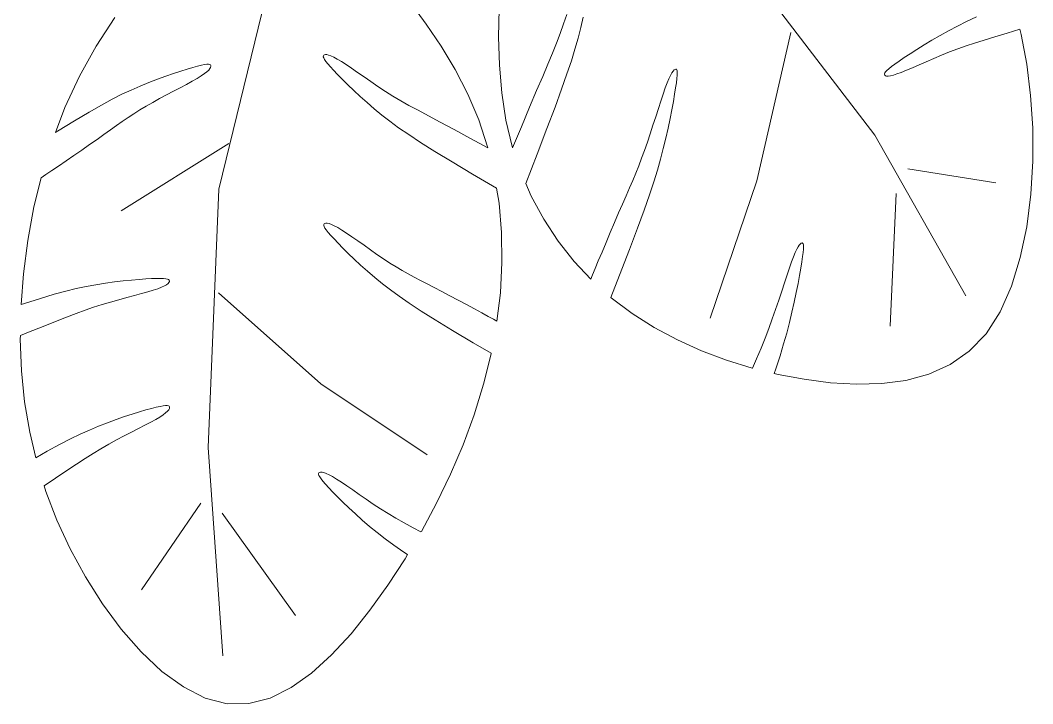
# Model space of a CAD drawing. Header units: inches. Extents: x -950 to 862, y -108 to 714.
# Drawn here: x 483.23 to 504.02, y 543.64 to 557.68 of the extents above; entities that cross this region are included whole.
import ezdxf

# ---------------------------------------------------------------- set-up
doc = ezdxf.new("R2010")
doc.units = ezdxf.units.IN
doc.layers.add('DECORATIVES', color=252, linetype='Continuous', lineweight=18)

# ---------------------------------------------------------------- blocks, each defined once
blk = doc.blocks.new('PLANTER  - BIG')
at = {"layer": 'DECORATIVES'}
for p, q in [((-0.448, 0.69), (-1.848, -5.033)), ((8.847, -0.305), (11.623, -3.924)), ((2.411, -1.647), (2.096, -1.217)), ((3.898, -1.911), (3.91, -1.337)), ((5.301, -1.45), (5.233, -1.644)), ((-3.984, -1.512), (-4.371, -2.097)), ((2.716, -2.102), (2.411, -1.647)), ((5.233, -1.644), (5.161, -1.841)), ((5.585, -1.717), (5.637, -1.503)), ((13.51, -1.594), (13.323, -1.687)), ((13.712, -1.5), (13.51, -1.594)), ((5.161, -1.841), (5.085, -2.038)), ((5.528, -1.935), (5.585, -1.717)), ((9.899, -1.821), (9.203, -4.866)), ((13.141, -1.783), (12.965, -1.881)), ((13.323, -1.687), (13.141, -1.783)), ((14.088, -1.909), (14.341, -1.833)), ((14.341, -1.833), (14.602, -1.754)), ((14.602, -1.754), (14.631, -1.863)), ((14.631, -1.863), (14.747, -2.472)), ((3.913, -2.488), (3.898, -1.911)), ((5.085, -2.038), (5.002, -2.243)), ((5.464, -2.159), (5.528, -1.935)), ((12.635, -2.075), (12.486, -2.168)), ((12.795, -1.979), (12.635, -2.075)), ((12.965, -1.881), (12.795, -1.979)), ((13.498, -2.094), (13.675, -2.036)), ((13.675, -2.036), (13.869, -1.975)), ((13.869, -1.975), (14.088, -1.909)), ((-4.371, -2.097), (-4.714, -2.715)), ((0.297, -2.299), (0.305, -2.286)), ((0.305, -2.286), (0.319, -2.277)), ((0.319, -2.277), (0.339, -2.272)), ((0.339, -2.272), (0.368, -2.273)), ((0.368, -2.273), (0.406, -2.282)), ((0.406, -2.282), (0.454, -2.299)), ((3.004, -2.582), (2.716, -2.102)), ((5.002, -2.243), (4.909, -2.468)), ((5.391, -2.399), (5.464, -2.159)), ((12.349, -2.256), (12.228, -2.336)), ((12.486, -2.168), (12.349, -2.256)), ((12.835, -2.354), (12.996, -2.285)), ((12.996, -2.285), (13.162, -2.218)), ((13.162, -2.218), (13.329, -2.154)), ((13.329, -2.154), (13.498, -2.094)), ((-2.287, -2.511), (-2.208, -2.492)), ((-2.208, -2.492), (-2.146, -2.479)), ((-2.146, -2.479), (-2.098, -2.472)), ((-2.098, -2.472), (-2.063, -2.472)), ((-2.063, -2.472), (-2.038, -2.476)), ((-2.038, -2.476), (-2.023, -2.484)), ((-2.023, -2.484), (-2.015, -2.497)), ((0.296, -2.317), (0.297, -2.299)), ((0.304, -2.341), (0.296, -2.317)), ((0.321, -2.372), (0.304, -2.341)), ((0.348, -2.412), (0.321, -2.372)), ((0.388, -2.461), (0.348, -2.412)), ((0.441, -2.522), (0.388, -2.461)), ((0.454, -2.299), (0.513, -2.326)), ((0.513, -2.326), (0.584, -2.364)), ((0.584, -2.364), (0.668, -2.415)), ((0.668, -2.415), (0.766, -2.479)), ((0.766, -2.479), (0.877, -2.554)), ((3.96, -3.06), (3.913, -2.488)), ((4.909, -2.468), (4.802, -2.721)), ((5.301, -2.669), (5.391, -2.399)), ((12.036, -2.468), (11.967, -2.52)), ((12.123, -2.407), (12.036, -2.468)), ((12.228, -2.336), (12.123, -2.407)), ((12.398, -2.544), (12.533, -2.485)), ((12.533, -2.485), (12.68, -2.421)), ((12.68, -2.421), (12.835, -2.354)), ((14.747, -2.472), (14.825, -3.111)), ((-2.938, -2.715), (-2.778, -2.66)), ((-2.778, -2.66), (-2.631, -2.612)), ((-2.631, -2.612), (-2.498, -2.571)), ((-2.498, -2.571), (-2.383, -2.537)), ((-2.383, -2.537), (-2.287, -2.511)), ((-2.144, -2.664), (-2.211, -2.71)), ((-2.094, -2.624), (-2.144, -2.664)), ((-2.057, -2.59), (-2.094, -2.624)), ((-2.032, -2.56), (-2.057, -2.59)), ((-2.018, -2.535), (-2.032, -2.56)), ((-2.013, -2.514), (-2.018, -2.535)), ((-2.015, -2.497), (-2.013, -2.514)), ((0.508, -2.596), (0.441, -2.522)), ((0.591, -2.683), (0.508, -2.596)), ((0.688, -2.783), (0.591, -2.683)), ((0.877, -2.554), (1, -2.639)), ((1, -2.639), (1.132, -2.731)), ((3.265, -3.086), (3.004, -2.582)), ((5.192, -2.982), (5.301, -2.669)), ((7.428, -2.701), (7.396, -2.768)), ((7.457, -2.65), (7.428, -2.701)), ((7.481, -2.613), (7.457, -2.65)), ((7.503, -2.589), (7.481, -2.613)), ((7.521, -2.576), (7.503, -2.589)), ((7.537, -2.571), (7.521, -2.576)), ((7.549, -2.574), (7.537, -2.571)), ((7.558, -2.586), (7.549, -2.574)), ((7.564, -2.609), (7.558, -2.586)), ((7.559, -2.764), (7.565, -2.696)), ((7.566, -2.645), (7.564, -2.609)), ((7.565, -2.696), (7.566, -2.645)), ((11.83, -2.648), (11.822, -2.667)), ((11.822, -2.667), (11.823, -2.683)), ((11.823, -2.683), (11.83, -2.696)), ((11.846, -2.625), (11.83, -2.648)), ((11.83, -2.696), (11.844, -2.707)), ((11.874, -2.597), (11.846, -2.625)), ((11.913, -2.562), (11.874, -2.597)), ((11.967, -2.52), (11.913, -2.562)), ((11.947, -2.707), (12.006, -2.693)), ((12.006, -2.693), (12.079, -2.671)), ((12.079, -2.671), (12.169, -2.639)), ((12.169, -2.639), (12.276, -2.596)), ((12.276, -2.596), (12.398, -2.544)), ((-4.714, -2.715), (-5.012, -3.36)), ((-3.468, -2.92), (-3.286, -2.845)), ((-3.286, -2.845), (-3.108, -2.777)), ((-3.108, -2.777), (-2.938, -2.715)), ((-2.513, -2.884), (-2.642, -2.953)), ((-2.396, -2.82), (-2.513, -2.884)), ((-2.294, -2.762), (-2.396, -2.82)), ((-2.211, -2.71), (-2.294, -2.762)), ((0.798, -2.892), (0.688, -2.783)), ((0.92, -3.009), (0.798, -2.892)), ((1.132, -2.731), (1.272, -2.828)), ((1.272, -2.828), (1.419, -2.928)), ((4.802, -2.721), (4.677, -3.013)), ((7.36, -2.853), (7.32, -2.958)), ((7.396, -2.768), (7.36, -2.853)), ((7.532, -2.958), (7.548, -2.85)), ((7.548, -2.85), (7.559, -2.764)), ((11.844, -2.707), (11.867, -2.713)), ((11.867, -2.713), (11.901, -2.713)), ((11.901, -2.713), (11.947, -2.707)), ((-4.04, -3.189), (-3.841, -3.088)), ((-3.841, -3.088), (-3.653, -3.001)), ((-3.653, -3.001), (-3.468, -2.92)), ((-2.923, -3.099), (-3.067, -3.176)), ((-2.78, -3.025), (-2.923, -3.099)), ((-2.642, -2.953), (-2.78, -3.025)), ((1.052, -3.132), (0.92, -3.009)), ((1.419, -2.928), (1.572, -3.028)), ((1.572, -3.028), (1.727, -3.125)), ((3.49, -3.614), (3.265, -3.086)), ((4.046, -3.621), (3.96, -3.06)), ((4.677, -3.013), (4.533, -3.353)), ((5.056, -3.351), (5.192, -2.982)), ((7.276, -3.083), (7.228, -3.226)), ((7.32, -2.958), (7.276, -3.083)), ((7.486, -3.237), (7.512, -3.087)), ((7.512, -3.087), (7.532, -2.958)), ((14.825, -3.111), (14.867, -3.778)), ((-4.515, -3.453), (-4.261, -3.308)), ((-4.261, -3.308), (-4.04, -3.189)), ((-3.209, -3.254), (-3.345, -3.332)), ((-3.067, -3.176), (-3.209, -3.254)), ((1.194, -3.259), (1.052, -3.132)), ((1.344, -3.387), (1.194, -3.259)), ((1.727, -3.125), (1.887, -3.22)), ((1.887, -3.22), (2.056, -3.315)), ((2.056, -3.315), (2.242, -3.417)), ((7.228, -3.226), (7.178, -3.383)), ((7.455, -3.405), (7.486, -3.237)), ((-5.012, -3.36), (-5.208, -3.874)), ((-4.812, -3.63), (-4.515, -3.453)), ((-3.596, -3.486), (-3.715, -3.565)), ((-3.474, -3.409), (-3.596, -3.486)), ((-3.345, -3.332), (-3.474, -3.409)), ((1.5, -3.515), (1.344, -3.387)), ((1.664, -3.643), (1.5, -3.515)), ((2.242, -3.417), (2.454, -3.531)), ((2.454, -3.531), (2.699, -3.661)), ((4.533, -3.353), (4.364, -3.753)), ((4.89, -3.791), (5.056, -3.351)), ((7.178, -3.383), (7.124, -3.55)), ((7.419, -3.587), (7.455, -3.405)), ((-5.164, -3.846), (-4.812, -3.63)), ((-3.953, -3.73), (-4.078, -3.819)), ((-3.833, -3.646), (-3.953, -3.73)), ((-3.715, -3.565), (-3.833, -3.646)), ((1.844, -3.774), (1.664, -3.643)), ((2.699, -3.661), (2.984, -3.813)), ((3.672, -4.165), (3.49, -3.614)), ((4.177, -4.163), (4.046, -3.621)), ((7.068, -3.724), (7.011, -3.899)), ((7.124, -3.55), (7.068, -3.724)), ((7.377, -3.783), (7.419, -3.587)), ((-5.208, -3.874), (-5.164, -3.846)), ((-4.21, -3.913), (-4.352, -4.014)), ((-4.078, -3.819), (-4.21, -3.913)), ((2.05, -3.916), (1.844, -3.774)), ((2.295, -4.076), (2.05, -3.916)), ((2.984, -3.813), (3.318, -3.993)), ((4.364, -3.753), (4.184, -4.185)), ((4.689, -4.314), (4.89, -3.791)), ((7.011, -3.899), (6.953, -4.073)), ((7.331, -3.988), (7.377, -3.783)), ((11.623, -3.924), (13.494, -7.226)), ((14.867, -3.778), (14.869, -4.459)), ((-4.505, -4.122), (-4.665, -4.234)), ((-4.352, -4.014), (-4.505, -4.122)), ((-1.642, -4.095), (-3.856, -5.484)), ((2.588, -4.26), (2.295, -4.076)), ((3.318, -3.993), (3.678, -4.189)), ((6.953, -4.073), (6.894, -4.241)), ((7.279, -4.202), (7.331, -3.988)), ((-4.829, -4.346), (-4.989, -4.456)), ((-4.665, -4.234), (-4.829, -4.346)), ((2.941, -4.474), (2.588, -4.26)), ((3.678, -4.189), (3.672, -4.165)), ((4.184, -4.185), (4.177, -4.163)), ((4.453, -4.918), (4.689, -4.314)), ((6.894, -4.241), (6.835, -4.401)), ((7.221, -4.42), (7.279, -4.202)), ((-5.142, -4.561), (-5.281, -4.656)), ((-4.989, -4.456), (-5.142, -4.561)), ((3.364, -4.725), (2.941, -4.474)), ((6.775, -4.555), (6.714, -4.706)), ((6.835, -4.401), (6.775, -4.555)), ((7.158, -4.644), (7.221, -4.42)), ((14.869, -4.459), (14.829, -5.141)), ((-5.403, -4.738), (-5.501, -4.805)), ((-5.281, -4.656), (-5.403, -4.738)), ((3.855, -5.013), (3.364, -4.725)), ((6.714, -4.706), (6.651, -4.857)), ((7.084, -4.884), (7.158, -4.644)), ((12.303, -4.621), (14.109, -4.908)), ((-5.501, -4.805), (-5.647, -5.396)), ((4.567, -5.182), (4.453, -4.918)), ((6.651, -4.857), (6.585, -5.011)), ((6.995, -5.154), (7.084, -4.884)), ((9.203, -4.866), (8.24, -7.683)), ((-1.848, -5.033), (-2.068, -10.34)), ((3.905, -5.325), (3.855, -5.013)), ((4.824, -5.655), (4.567, -5.182)), ((6.515, -5.172), (6.441, -5.342)), ((6.585, -5.011), (6.515, -5.172)), ((6.885, -5.467), (6.995, -5.154)), ((12.064, -5.127), (11.939, -7.851)), ((14.829, -5.141), (14.744, -5.806)), ((-5.647, -5.396), (-5.776, -6.088)), ((3.957, -5.928), (3.905, -5.325)), ((6.441, -5.342), (6.361, -5.525)), ((6.361, -5.525), (6.277, -5.721)), ((6.75, -5.836), (6.885, -5.467)), ((0.305, -5.779), (0.306, -5.762)), ((0.313, -5.803), (0.305, -5.779)), ((0.306, -5.762), (0.314, -5.749)), ((0.33, -5.834), (0.313, -5.803)), ((0.314, -5.749), (0.328, -5.739)), ((0.328, -5.739), (0.348, -5.734)), ((0.348, -5.734), (0.377, -5.736)), ((0.377, -5.736), (0.415, -5.744)), ((0.415, -5.744), (0.463, -5.761)), ((0.463, -5.761), (0.521, -5.788)), ((0.521, -5.788), (0.593, -5.826)), ((5.118, -6.102), (4.824, -5.655)), ((6.277, -5.721), (6.19, -5.926)), ((14.744, -5.806), (14.612, -6.441)), ((0.357, -5.874), (0.33, -5.834)), ((0.397, -5.924), (0.357, -5.874)), ((0.45, -5.985), (0.397, -5.924)), ((0.517, -6.058), (0.45, -5.985)), ((0.593, -5.826), (0.677, -5.877)), ((0.677, -5.877), (0.775, -5.941)), ((0.775, -5.941), (0.885, -6.016)), ((0.885, -6.016), (1.005, -6.1)), ((3.966, -6.541), (3.957, -5.928)), ((6.19, -5.926), (6.104, -6.13)), ((6.584, -6.276), (6.75, -5.836)), ((-5.776, -6.088), (-5.865, -6.776)), ((0.6, -6.146), (0.517, -6.058)), ((0.697, -6.245), (0.6, -6.146)), ((1.005, -6.1), (1.132, -6.189)), ((1.132, -6.189), (1.263, -6.282)), ((5.449, -6.52), (5.118, -6.102)), ((6.104, -6.13), (6.021, -6.327)), ((10.049, -6.22), (10.021, -6.271)), ((10.074, -6.184), (10.049, -6.22)), ((10.096, -6.16), (10.074, -6.184)), ((10.114, -6.146), (10.096, -6.16)), ((10.129, -6.141), (10.114, -6.146)), ((10.142, -6.145), (10.129, -6.141)), ((10.151, -6.157), (10.142, -6.145)), ((10.157, -6.18), (10.151, -6.157)), ((10.159, -6.216), (10.157, -6.18)), ((10.157, -6.266), (10.159, -6.216)), ((0.807, -6.354), (0.697, -6.245)), ((0.929, -6.471), (0.807, -6.354)), ((1.263, -6.282), (1.397, -6.375)), ((1.397, -6.375), (1.531, -6.466)), ((6.021, -6.327), (5.945, -6.509)), ((6.382, -6.799), (6.584, -6.276)), ((9.953, -6.423), (9.913, -6.528)), ((9.989, -6.338), (9.953, -6.423)), ((10.021, -6.271), (9.989, -6.338)), ((10.125, -6.528), (10.141, -6.421)), ((10.141, -6.421), (10.151, -6.334)), ((10.151, -6.334), (10.157, -6.266)), ((14.612, -6.441), (14.431, -7.029)), ((1.061, -6.594), (0.929, -6.471)), ((1.203, -6.721), (1.061, -6.594)), ((1.531, -6.466), (1.663, -6.553)), ((1.663, -6.553), (1.79, -6.632)), ((1.79, -6.632), (1.915, -6.705)), ((3.933, -7.163), (3.966, -6.541)), ((5.789, -6.882), (5.449, -6.52)), ((5.945, -6.509), (5.879, -6.667)), ((9.869, -6.654), (9.821, -6.798)), ((9.913, -6.528), (9.869, -6.654)), ((10.104, -6.658), (10.125, -6.528)), ((-5.865, -6.776), (-5.912, -7.405)), ((1.352, -6.849), (1.203, -6.721)), ((1.509, -6.978), (1.352, -6.849)), ((1.915, -6.705), (2.039, -6.775)), ((2.039, -6.775), (2.165, -6.844)), ((2.165, -6.844), (2.295, -6.912)), ((5.826, -6.794), (5.789, -6.882)), ((5.879, -6.667), (5.826, -6.794)), ((6.203, -7.257), (6.382, -6.799)), ((9.821, -6.798), (9.768, -6.958)), ((10.048, -6.975), (10.079, -6.807)), ((10.079, -6.807), (10.104, -6.658)), ((-4.777, -7.077), (-4.574, -7.034)), ((-4.574, -7.034), (-4.375, -6.998)), ((-4.375, -6.998), (-4.18, -6.967)), ((-4.18, -6.967), (-3.992, -6.941)), ((-3.992, -6.941), (-3.812, -6.919)), ((-3.812, -6.919), (-3.644, -6.902)), ((-3.644, -6.902), (-3.489, -6.889)), ((-3.489, -6.889), (-3.351, -6.879)), ((-3.351, -6.879), (-3.231, -6.872)), ((-3.231, -6.872), (-3.131, -6.869)), ((-3.131, -6.869), (-3.05, -6.868)), ((-3.028, -7.051), (-3.103, -7.08)), ((-3.05, -6.868), (-2.987, -6.87)), ((-2.969, -7.023), (-3.028, -7.051)), ((-2.987, -6.87), (-2.939, -6.874)), ((-2.925, -6.998), (-2.969, -7.023)), ((-2.939, -6.874), (-2.904, -6.881)), ((-2.894, -6.974), (-2.925, -6.998)), ((-2.904, -6.881), (-2.881, -6.891)), ((-2.875, -6.953), (-2.894, -6.974)), ((-2.881, -6.891), (-2.868, -6.903)), ((-2.865, -6.934), (-2.875, -6.953)), ((-2.868, -6.903), (-2.863, -6.918)), ((-2.863, -6.918), (-2.865, -6.934)), ((1.673, -7.105), (1.509, -6.978)), ((2.295, -6.912), (2.431, -6.982)), ((2.431, -6.982), (2.575, -7.057)), ((2.575, -7.057), (2.729, -7.137)), ((9.768, -6.958), (9.712, -7.131)), ((10.011, -7.158), (10.048, -6.975)), ((14.431, -7.029), (14.198, -7.554)), ((-5.845, -7.383), (-5.516, -7.278)), ((-5.516, -7.278), (-5.235, -7.195)), ((-5.235, -7.195), (-4.993, -7.129)), ((-4.993, -7.129), (-4.777, -7.077)), ((-3.738, -7.261), (-3.903, -7.305)), ((-3.582, -7.219), (-3.738, -7.261)), ((-3.438, -7.181), (-3.582, -7.219)), ((-3.308, -7.145), (-3.438, -7.181)), ((-3.196, -7.112), (-3.308, -7.145)), ((-3.103, -7.08), (-3.196, -7.112)), ((-1.857, -7.162), (0.245, -9.034)), ((1.852, -7.236), (1.673, -7.105)), ((2.059, -7.378), (1.852, -7.236)), ((2.729, -7.137), (2.895, -7.224)), ((2.895, -7.224), (3.066, -7.315)), ((3.863, -7.748), (3.933, -7.163)), ((6.21, -7.264), (6.203, -7.257)), ((6.638, -7.586), (6.21, -7.264)), ((9.712, -7.131), (9.652, -7.315)), ((9.97, -7.353), (10.011, -7.158)), ((-5.912, -7.405), (-5.845, -7.383)), ((-4.423, -7.46), (-4.598, -7.52)), ((-4.248, -7.404), (-4.423, -7.46)), ((-4.073, -7.353), (-4.248, -7.404)), ((-3.903, -7.305), (-4.073, -7.353)), ((2.304, -7.538), (2.059, -7.378)), ((3.066, -7.315), (3.237, -7.407)), ((3.237, -7.407), (3.402, -7.496)), ((9.652, -7.315), (9.587, -7.505)), ((9.923, -7.559), (9.97, -7.353)), ((-4.979, -7.664), (-5.203, -7.752)), ((-4.781, -7.587), (-4.979, -7.664)), ((-4.598, -7.52), (-4.781, -7.587)), ((2.597, -7.722), (2.304, -7.538)), ((3.402, -7.496), (3.553, -7.578)), ((3.553, -7.578), (3.685, -7.65)), ((3.685, -7.65), (3.79, -7.708)), ((7.092, -7.875), (6.638, -7.586)), ((9.587, -7.505), (9.519, -7.7)), ((9.871, -7.772), (9.923, -7.559)), ((14.198, -7.554), (13.91, -8.003)), ((-5.46, -7.855), (-5.761, -7.974)), ((-5.203, -7.752), (-5.46, -7.855)), ((2.95, -7.936), (2.597, -7.722)), ((3.79, -7.708), (3.863, -7.748)), ((7.569, -8.131), (7.092, -7.875)), ((9.448, -7.896), (9.372, -8.093)), ((9.519, -7.7), (9.448, -7.896)), ((9.814, -7.991), (9.871, -7.772)), ((-5.927, -8.039), (-5.929, -8.119)), ((-5.761, -7.974), (-5.927, -8.039)), ((3.373, -8.188), (2.95, -7.936)), ((9.372, -8.093), (9.288, -8.299)), ((9.751, -8.215), (9.814, -7.991)), ((13.91, -8.003), (13.566, -8.362)), ((-5.929, -8.119), (-5.904, -8.768)), ((3.745, -8.406), (3.373, -8.188)), ((8.065, -8.356), (7.569, -8.131)), ((9.288, -8.299), (9.195, -8.523)), ((9.677, -8.455), (9.751, -8.215)), ((3.588, -9.043), (3.743, -8.417)), ((3.743, -8.417), (3.745, -8.406)), ((8.578, -8.548), (8.065, -8.356)), ((9.195, -8.523), (9.115, -8.712)), ((9.588, -8.724), (9.677, -8.455)), ((13.566, -8.362), (13.173, -8.636)), ((9.103, -8.709), (8.578, -8.548)), ((9.115, -8.712), (9.103, -8.709)), ((9.554, -8.82), (9.588, -8.724)), ((13.173, -8.636), (12.737, -8.834)), ((-5.904, -8.768), (-5.839, -9.404)), ((9.636, -8.84), (9.554, -8.82)), ((10.174, -8.94), (9.636, -8.84)), ((10.713, -9.01), (10.174, -8.94)), ((12.737, -8.834), (12.265, -8.962)), ((0.245, -9.034), (2.429, -10.493)), ((3.395, -9.666), (3.588, -9.043)), ((11.246, -9.042), (10.713, -9.01)), ((11.766, -9.028), (11.246, -9.042)), ((12.265, -8.962), (11.766, -9.028)), ((-5.839, -9.404), (-5.735, -10.028)), ((-3.346, -9.57), (-3.231, -9.539)), ((-3.231, -9.539), (-3.134, -9.514)), ((-3.134, -9.514), (-3.055, -9.496)), ((-3.055, -9.496), (-2.992, -9.484)), ((-2.992, -9.484), (-2.944, -9.479)), ((-2.944, -9.479), (-2.909, -9.478)), ((-2.909, -9.478), (-2.885, -9.483)), ((-2.885, -9.483), (-2.869, -9.492)), ((-2.865, -9.542), (-2.88, -9.567)), ((-2.869, -9.492), (-2.861, -9.505)), ((-2.86, -9.522), (-2.865, -9.542)), ((-2.861, -9.505), (-2.86, -9.522)), ((-4.138, -9.832), (-3.959, -9.766)), ((-3.959, -9.766), (-3.789, -9.707)), ((-3.789, -9.707), (-3.628, -9.655)), ((-3.628, -9.655), (-3.48, -9.609)), ((-3.48, -9.609), (-3.346, -9.57)), ((-3.146, -9.765), (-3.248, -9.822)), ((-3.061, -9.715), (-3.146, -9.765)), ((-2.994, -9.67), (-3.061, -9.715)), ((-2.943, -9.631), (-2.994, -9.67)), ((-2.905, -9.597), (-2.943, -9.631)), ((-2.88, -9.567), (-2.905, -9.597)), ((3.168, -10.282), (3.395, -9.666)), ((-4.698, -10.065), (-4.509, -9.981)), ((-4.509, -9.981), (-4.322, -9.903)), ((-4.322, -9.903), (-4.138, -9.832)), ((-3.5, -9.952), (-3.644, -10.025)), ((-3.368, -9.884), (-3.5, -9.952)), ((-3.248, -9.822), (-3.368, -9.884)), ((-5.735, -10.028), (-5.611, -10.552)), ((-5.121, -10.278), (-4.899, -10.162)), ((-4.899, -10.162), (-4.698, -10.065)), ((-3.952, -10.186), (-4.112, -10.274)), ((-3.795, -10.103), (-3.952, -10.186)), ((-3.644, -10.025), (-3.795, -10.103)), ((-5.378, -10.418), (-5.121, -10.278)), ((-4.271, -10.365), (-4.43, -10.461)), ((-4.112, -10.274), (-4.271, -10.365)), ((-2.068, -10.34), (-1.77, -14.616)), ((2.909, -10.888), (3.168, -10.282)), ((-5.611, -10.552), (-5.378, -10.418)), ((-4.594, -10.565), (-4.772, -10.682)), ((-4.43, -10.461), (-4.594, -10.565)), ((-4.772, -10.682), (-4.971, -10.815)), ((-5.202, -10.97), (-5.439, -11.129)), ((-4.971, -10.815), (-5.202, -10.97)), ((0.198, -10.89), (0.199, -10.872)), ((0.205, -10.914), (0.198, -10.89)), ((0.199, -10.872), (0.206, -10.859)), ((0.222, -10.945), (0.205, -10.914)), ((0.206, -10.859), (0.22, -10.85)), ((0.22, -10.85), (0.241, -10.845)), ((0.25, -10.985), (0.222, -10.945)), ((0.241, -10.845), (0.27, -10.846)), ((0.289, -11.034), (0.25, -10.985)), ((0.27, -10.846), (0.307, -10.855)), ((0.307, -10.855), (0.355, -10.872)), ((0.355, -10.872), (0.414, -10.899)), ((0.414, -10.899), (0.485, -10.937)), ((0.485, -10.937), (0.57, -10.987)), ((0.57, -10.987), (0.668, -11.052)), ((2.622, -11.483), (2.909, -10.888)), ((-5.439, -11.129), (-5.404, -11.242)), ((0.342, -11.095), (0.289, -11.034)), ((0.41, -11.169), (0.342, -11.095)), ((0.492, -11.256), (0.41, -11.169)), ((0.668, -11.052), (0.779, -11.127)), ((0.779, -11.127), (0.901, -11.212)), ((0.901, -11.212), (1.034, -11.304)), ((-5.404, -11.242), (-5.176, -11.835)), ((0.589, -11.356), (0.492, -11.256)), ((0.699, -11.465), (0.589, -11.356)), ((1.034, -11.304), (1.174, -11.401)), ((1.174, -11.401), (1.321, -11.501)), ((-2.22, -11.486), (-3.435, -13.264)), ((0.821, -11.582), (0.699, -11.465)), ((0.954, -11.705), (0.821, -11.582)), ((1.321, -11.501), (1.473, -11.601)), ((1.473, -11.601), (1.629, -11.698)), ((2.31, -12.062), (2.622, -11.483)), ((-5.176, -11.835), (-4.905, -12.42)), ((-1.778, -11.691), (-0.274, -13.792)), ((1.095, -11.832), (0.954, -11.705)), ((1.245, -11.96), (1.095, -11.832)), ((1.629, -11.698), (1.788, -11.793)), ((1.788, -11.793), (1.957, -11.888)), ((1.401, -12.088), (1.245, -11.96)), ((1.957, -11.888), (2.144, -11.99)), ((2.144, -11.99), (2.302, -12.075)), ((2.302, -12.075), (2.31, -12.062)), ((1.565, -12.216), (1.401, -12.088)), ((1.745, -12.347), (1.565, -12.216)), ((-4.905, -12.42), (-4.591, -12.996)), ((1.952, -12.489), (1.745, -12.347)), ((1.621, -13.166), (1.975, -12.624)), ((2.027, -12.538), (1.952, -12.489)), ((1.975, -12.624), (2.027, -12.538)), ((-4.591, -12.996), (-4.24, -13.55)), ((1.251, -13.683), (1.621, -13.166)), ((-4.24, -13.55), (-3.857, -14.068)), ((0.865, -14.165), (1.251, -13.683)), ((-3.857, -14.068), (-3.448, -14.535)), ((0.466, -14.599), (0.865, -14.165)), ((-3.448, -14.535), (-3.02, -14.936)), ((0.055, -14.972), (0.466, -14.599)), ((-3.02, -14.936), (-2.579, -15.257)), ((-0.367, -15.271), (0.055, -14.972)), ((-2.579, -15.257), (-2.131, -15.484)), ((-0.798, -15.484), (-0.367, -15.271)), ((-2.131, -15.484), (-1.682, -15.601)), ((-1.682, -15.601), (-1.237, -15.598)), ((-1.237, -15.598), (-0.798, -15.484))]:
    blk.add_line(p, q, dxfattribs=at)

msp = doc.modelspace()

# ---------------------------------------------------------------- block references
at = {"layer": 'DECORATIVES'}
msp.add_blockref('PLANTER  - BIG', (489.156, 559.246), dxfattribs=at)

doc.saveas('drawing.dxf')
